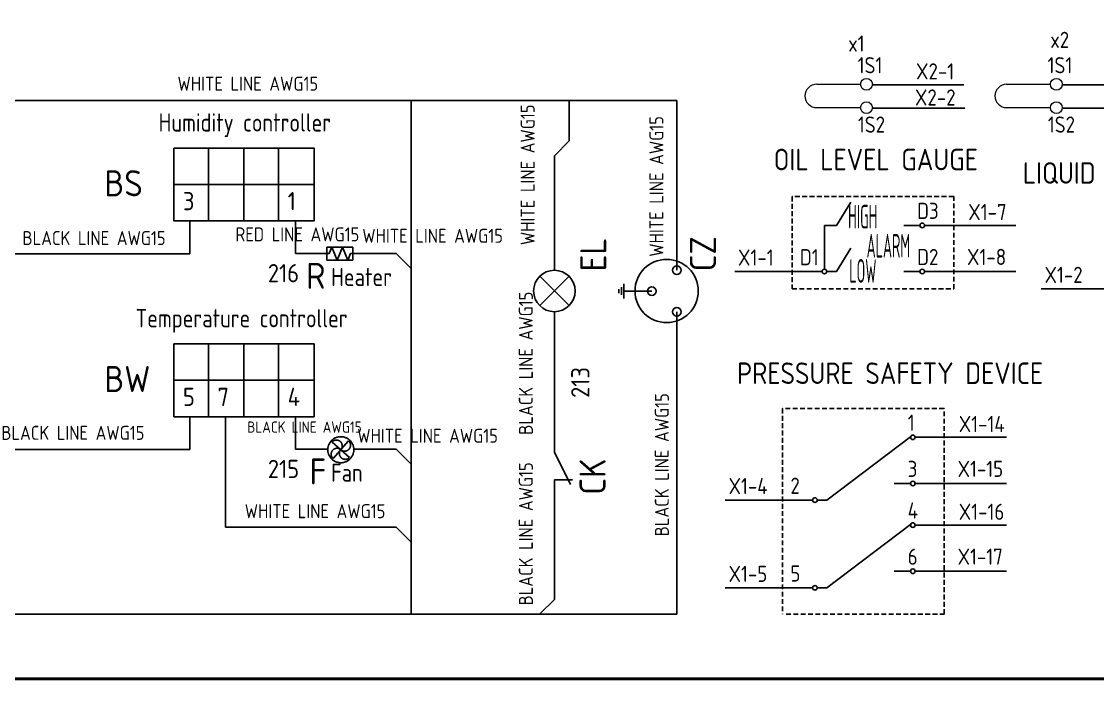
# Model space of a CAD drawing. Header units: millimetres. Extents: x 834 to 15818, y 1166 to 7882.
# Drawn here: x 2206 to 4933, y 1411 to 3081 of the extents above; entities that cross this region are included whole.
import ezdxf

# ---------------------------------------------------------------- set-up
doc = ezdxf.new("R2010")
doc.units = ezdxf.units.MM
doc.header["$LTSCALE"] = 13
doc.linetypes.add('CENTER', pattern=[50.8, 31.75, -6.35, 6.35, -6.35])
doc.linetypes.add('HIDDEN', pattern=[9.525, 6.35, -3.175])
doc.layers.get('0').update_dxf_attribs({"color": 1, "linetype": 'CENTER'})
for name, color, linetype in [('1', 4, 'Continuous'), ('2', 3, 'Continuous'), ('4', 2, 'HIDDEN'), ('TEXT', 7, 'Continuous')]:
    doc.layers.add(name, color=color, linetype=linetype)
for name, color, linetype, lineweight in [('2-0.13', 3, 'Continuous', 13), ('标注、文本', 3, 'Continuous', 25), ('铁心', 3, 'Continuous', 0)]:
    doc.layers.add(name, color=color, linetype=linetype, lineweight=lineweight)
doc.styles.add('ACISOTS', font='isocp.shx', dxfattribs={"height": 1, "bigfont": 'gbcbig.shx'})
doc.styles.get("Standard").update_dxf_attribs({"font": 'gbenor.shx', "bigfont": 'gbcbig.shx'})
doc.styles.add('WD_IEC', font='ISOCP2.shx', dxfattribs={"width": 0.9, "height": 4, "bigfont": 'gbcbig.shx'})

# ---------------------------------------------------------------- blocks, each defined once
blk = doc.blocks.new('FAN')
for p, q in [((12500.7, 18967.5), (12516.9, 18953.5)), ((12532.3, 18969.7), (12518.3, 18953.6)), ((12517, 18952), (12502.9, 18935.9)), ((12518.4, 18952.1), (12534.5, 18938.1))]:
    blk.add_line(p, q)
for radius in [25, 1]:
    blk.add_circle((12517.6, 18952.8), radius)
for centre, start, end in [((12509.2, 18960.2), 324.0995, 138.9808), ((12525, 18961.3), 234.0995, 48.9808), ((12510.3, 18944.4), 54.0994, 228.9808), ((12526.1, 18945.5), 144.0995, 318.9808)]:
    blk.add_arc(centre, 11.2, start, end)

msp = doc.modelspace()

# ---------------------------------------------------------------- linework, layer by layer
at = {"color": 0, "linetype": 'ByBlock'}
for p, q in [((1780.441, 2880.898), (3193.86, 2880.898)), ((3193.86, 2880.898), (3193.86, 1578.275)), ((2680.107, 2760.106), (2680.107, 2575.284)), ((2770.158, 2760.106), (2770.158, 2575.284)), ((2857.839, 2575.284), (2857.839, 2760.106)), ((3556.946, 2740.41), (3594.8, 2778.263)), ((3867.234, 2450.381), (3867.234, 2778.263)), ((3556.946, 2450.381), (3556.946, 2740.41)), ((2592.426, 2667.695), (2947.89, 2667.695)), ((2633.131, 2575.284), (2633.131, 2491.922)), ((2901.069, 2575.284), (2901.069, 2492.654)), ((2980.303, 2476.154), (2980.303, 2509.154)), ((2980.303, 2509.154), (3046.303, 2509.154)), ((2993.191, 2509.154), (2986.466, 2492.654)), ((2993.191, 2509.154), (3006.641, 2476.154)), ((3020.092, 2509.154), (3006.641, 2476.154)), ((3020.092, 2509.154), (3033.542, 2476.154)), ((3046.303, 2509.154), (3046.303, 2476.154)), ((1780.441, 2491.922), (2327.459, 2491.922)), ((2327.459, 2491.922), (2404.766, 2491.922)), ((2404.766, 2491.922), (2633.131, 2491.922)), ((2901.069, 2492.654), (2986.466, 2492.654)), ((2986.466, 2492.654), (2980.303, 2492.654)), ((3040.267, 2492.654), (3033.542, 2476.154)), ((3040.267, 2492.654), (3155.781, 2492.654)), ((3046.303, 2492.654), (3040.267, 2492.654)), ((3155.781, 2492.654), (3193.635, 2454.801)), ((3046.303, 2476.154), (2980.303, 2476.154)), ((3519.764, 2360.615), (3594.129, 2434.98)), ((3594.129, 2360.615), (3519.764, 2434.98)), ((3720.525, 2392.423), (3720.525, 2402.488)), ((3727.282, 2387.75), (3727.282, 2407.161)), ((3733.356, 2379.044), (3733.356, 2415.866)), ((3803.73, 2397.455), (3733.356, 2397.455)), ((3556.946, 1989.168), (3556.946, 2345.214)), ((3867.234, 1989.168), (3867.234, 2345.214)), ((2680.107, 2263.943), (2680.107, 2079.121)), ((2770.158, 2263.943), (2770.158, 2079.121)), ((2857.839, 2079.121), (2857.839, 2263.943)), ((2592.426, 2171.532), (2947.89, 2171.532)), ((2633.131, 2079.121), (2633.131, 1995.759)), ((2723.336, 2079.121), (2723.336, 1798.887)), ((2901.069, 2079.121), (2901.069, 1996.491)), ((2031.726, 1995.759), (2327.459, 1995.759)), ((2327.459, 1995.759), (2404.766, 1995.759)), ((2404.766, 1995.759), (2633.131, 1995.759)), ((2901.069, 1996.491), (2982.594, 1996.491)), ((3048.564, 1996.491), (3155.781, 1996.491)), ((3155.781, 1996.491), (3193.635, 1958.637)), ((3597.733, 1907.697), (3556.946, 1989.168)), ((3867.234, 1911.861), (3867.234, 1989.168)), ((3556.946, 1616.129), (3556.946, 1919.073)), ((3556.946, 1919.073), (3603.007, 1919.073)), ((3867.234, 1578.275), (3867.234, 1911.861)), ((2723.336, 1798.887), (2982.82, 1798.887)), ((2723.336, 1798.887), (3156.007, 1798.887)), ((3156.007, 1798.887), (3193.86, 1761.033)), ((3519.093, 1578.275), (3556.946, 1616.129))]:
    msp.add_line(p, q, dxfattribs=at)
for points in [[(2592.426, 2760.106), (2947.89, 2760.106), (2947.89, 2575.284), (2592.426, 2575.284)], [(2592.426, 2263.943), (2947.89, 2263.943), (2947.89, 2079.121), (2592.426, 2079.121)]]:
    msp.add_lwpolyline(points, close=True, dxfattribs=at)
for centre, radius in [((3841.421, 2397.798), 80.172), ((3867.234, 2450.381), 10.956), ((3556.946, 2397.798), 52.584), ((3803.73, 2397.455), 10.956), ((3867.234, 2345.214), 11.018)]:
    msp.add_circle(centre, radius, dxfattribs=at)
at = {"layer": '1', "const_width": 7.914}
msp.add_lwpolyline([(1422.069, 1414.536), (10105.029, 1414.536), (10105.029, 7655.413), (1422.069, 7655.413), (1422.069, 1414.536)], dxfattribs=at)
at = {"layer": '2', "color": 3, "ltscale": 0.15}
for p, q in [((4362.971, 2920.756), (4594.627, 2920.756)), ((4844.454, 2920.756), (5076.11, 2920.756)), ((4365.248, 2861.061), (4596.904, 2861.061)), ((4846.731, 2861.061), (5078.387, 2861.061)), ((4271.685, 2564.116), (4308.363, 2623.166)), ((4241.369, 2564.116), (4271.685, 2564.116)), ((4241.369, 2564.116), (4241.369, 2452.966)), ((4247.219, 2564.116), (4271.685, 2564.116)), ((4247.219, 2564.116), (4271.685, 2564.116)), ((4442.327, 2564.116), (4483.559, 2564.116)), ((4495.259, 2564.116), (4726.915, 2564.116)), ((4271.685, 2447.116), (4308.363, 2506.166)), ((4014.17, 2447.116), (4235.519, 2447.116)), ((4247.219, 2447.116), (4271.685, 2447.116)), ((4247.219, 2447.116), (4271.685, 2447.116)), ((4442.327, 2447.116), (4483.559, 2447.116)), ((4495.259, 2447.116), (4726.915, 2447.116)), ((4791.051, 2403.13), (5012.4, 2403.13)), ((4247.7, 1867.791), (4459.792, 2028.518)), ((4471.274, 2026.936), (4702.929, 2026.936)), ((4418.341, 1909.936), (4459.574, 1909.936)), ((4471.274, 1909.936), (4702.929, 1909.936)), ((3990.185, 1867.791), (4211.534, 1867.791)), ((4223.234, 1867.791), (4247.7, 1867.791)), ((4223.234, 1867.791), (4247.7, 1867.791)), ((4247.7, 1645.327), (4459.792, 1806.053)), ((4471.274, 1804.471), (4702.929, 1804.471)), ((4418.341, 1687.471), (4459.574, 1687.471)), ((4471.274, 1687.471), (4702.929, 1687.471)), ((3990.185, 1645.327), (4211.534, 1645.327)), ((4223.234, 1645.327), (4247.7, 1645.327)), ((4223.234, 1645.327), (4247.7, 1645.327))]:
    msp.add_line(p, q, dxfattribs=at)
for centre in [(4489.409, 2564.116), (4241.369, 2447.116), (4489.409, 2447.116), (4465.424, 2026.936), (4465.424, 1909.936), (4217.384, 1867.791), (4465.424, 1804.471), (4465.424, 1687.471), (4217.384, 1645.327)]:
    msp.add_circle(centre, 5.85, dxfattribs=at)
at = {"layer": '2-0.13'}
for centre in [(4347.923, 2921.818), (4829.406, 2921.818), (4347.923, 2862.505), (4829.406, 2862.505)]:
    msp.add_circle(centre, 14.963, dxfattribs=at)
at = {"layer": '4', "ltscale": 0.15}
for p, q in [((4568.969, 2637.087), (4159.469, 2637.087)), ((4159.469, 2637.087), (4159.469, 2403.087)), ((4568.969, 2403.087), (4568.969, 2637.087)), ((4159.469, 2403.087), (4568.969, 2403.087)), ((4544.984, 2099.907), (4135.484, 2099.907)), ((4135.484, 2099.907), (4135.484, 1578.871)), ((4544.984, 1578.871), (4544.984, 2099.907)), ((4144.209, 1578.871), (4544.984, 1578.871)), ((4144.209, 1578.871), (4544.984, 1578.871))]:
    msp.add_line(p, q, dxfattribs=at)
at = {"layer": '标注、文本', "color": 0}
for p, q in [((3193.86, 2880.898), (3867.234, 2880.898)), ((3594.8, 2778.263), (3594.8, 2880.898)), ((3867.234, 2778.263), (3867.234, 2880.898)), ((3867.234, 1578.275), (1993.873, 1578.275))]:
    msp.add_line(p, q, dxfattribs=at)
at = {"layer": '铁心'}
for p, q in [((4221.801, 2921.818), (4332.96, 2921.818)), ((4703.284, 2921.818), (4814.443, 2921.818)), ((4221.801, 2862.505), (4332.96, 2862.505)), ((4703.284, 2862.505), (4814.443, 2862.505))]:
    msp.add_line(p, q, dxfattribs=at)
for centre in [(4221.801, 2892.161), (4703.284, 2892.161)]:
    msp.add_arc(centre, 29.657, 90, 270, dxfattribs=at)

# ---------------------------------------------------------------- block references
at = {"color": 0, "linetype": 'ByBlock', "xscale": 1.32, "yscale": 1.32, "zscale": 1.32}
msp.add_blockref('FAN', (-13507.67, -23022.205), dxfattribs=at)

# ---------------------------------------------------------------- texts
at = {"color": 0, "linetype": 'ByBlock', "style": 'ACISOTS'}
for s, height, p in [('BS', 66, (2416.197, 2637.888)), ('3', 46.2, (2615.445, 2602.482)), ('1', 46.2, (2880.858, 2602.482)), ('216', 46.2, (2830.651, 2419.877)), ('R', 66, (2927.732, 2403.425)), ('BW', 66, (2416.197, 2141.724)), ('5', 46.2, (2615.445, 2106.318)), ('7', 46.2, (2703.126, 2106.318)), ('4', 46.2, (2880.858, 2106.318)), ('215', 46.2, (2830.651, 1923.714)), ('F', 66, (2936.312, 1907.262))]:
    msp.add_text(s, height=height, dxfattribs=at).set_placement(p)
for s, height, p in [('EL', 66, (3688.507, 2447.484)), ('CZ', 66, (3966.568, 2447.484)), ('213', 46.2, (3645.781, 2126.89)), ('CK', 66, (3686.721, 1881.461))]:
    msp.add_text(s, height=height, rotation=90, dxfattribs=at).set_placement(p)
at = {"color": 7, "attachment_point": 4}
for s, insert, char_height, width in [('WHITE LINE AWG15', (2601.666, 2923.205), 35.4816, 784.34144), ('BLACK LINE AWG15', (2208.684, 2531.886), 35.4816, 784.34144), ('RED LINE AWG15', (2748.373, 2541.253), 35.4816, 784.34144), ('WHITE LINE AWG15', (3070.039, 2537.588), 35.4816, 784.34144), ('BLACK LINE AWG15', (2155.028, 2038.188), 35.4816, 784.34144), ('BLACK LINE AWG15', (2778.425, 2052.854), 28.38528, 627.47315), ('WHITE LINE AWG15', (3057.279, 2030.74), 35.4816, 784.34144), ('WHITE LINE AWG15', (2772.091, 1839.683), 35.4816, 784.34144)]:
    msp.add_mtext(s, dxfattribs=dict(at, insert=insert, char_height=char_height, width=width))
at = {"color": 7, "char_height": 35.4816, "width": 784.34144, "attachment_point": 4, "rotation": 90}
for s, insert in [('WHITE LINE AWG15', (3489.23, 2514.084)), ('WHITE LINE AWG15', (3815.533, 2484.679)), ('BLACK LINE AWG15', (3484.6, 2033.349)), ('BLACK LINE AWG15', (3829.355, 1776.031)), ('BLACK LINE AWG15', (3484.6, 1600.82))]:
    msp.add_mtext(s, dxfattribs=dict(at, insert=insert))
at = {"layer": '2', "color": 3, "ltscale": 0.15}
for s, p in [('x2', (4814.073, 3013.918)), ('x1', (4301.87, 3004.529)), ('X2-1', (4473.669, 2933.983)), ('X2-2', (4470.933, 2867.827)), ('X1-7', (4605.957, 2577.342)), ('X1-1', (4022.402, 2462.148)), ('X1-8', (4602.905, 2463.685)), ('X1-2', (4799.283, 2418.162)), ('X1-14', (4581.972, 2040.163)), ('X1-15', (4578.92, 1926.505)), ('X1-4', (3998.417, 1882.824)), ('X1-16', (4581.972, 1817.698)), ('X1-17', (4578.92, 1704.04)), ('X1-5', (3998.417, 1660.359))]:
    msp.add_text(s, height=40.95, dxfattribs=at).set_placement(p)
at = {"layer": '2', "ltscale": 0.15}
for s, height, p in [('1S1', 40.95, (4325.586, 2949.605)), ('1S1', 40.95, (4807.069, 2949.605)), ('1S2', 40.95, (4326.214, 2799.194)), ('1S2', 40.95, (4807.696, 2799.194)), (' OIL LEVEL GAUGE', 54.6, (4083.134, 2703.737)), (' LIQUID TEMPERATURE INDICATOR 1', 54.6, (4714.69, 2669.682)), ('D3', 40.95, (4476.411, 2580.496)), ('D1', 40.95, (4179.209, 2462.983)), ('D2', 40.95, (4476.411, 2463.496)), ('PRESSURE SAFETY DEVICE', 54.6, (4019.916, 2162.077)), ('1', 40.95, (4452.425, 2043.316)), ('3', 40.95, (4452.425, 1926.316)), ('2', 40.95, (4155.224, 1883.659)), ('4', 40.95, (4452.425, 1820.851)), ('6', 40.95, (4452.425, 1703.851)), ('5', 40.95, (4155.224, 1661.194))]:
    msp.add_text(s, height=height, dxfattribs=at).set_placement(p)
at = {"layer": '2', "ltscale": 0.15, "width": 0.5}
for s, p in [('HIGH', (4301.344, 2556.164)), ('ALARM', (4348.323, 2482.539)), ('LOW', (4304.551, 2418.622))]:
    msp.add_text(s, height=60, dxfattribs=at).set_placement(p)
at = {"layer": 'TEXT', "color": 0, "linetype": 'ByBlock', "style": 'WD_IEC', "width": 0.9}
for s, p in [('Humidity controller', (2553.77, 2801.877)), ('Heater', (2990.995, 2410.333)), ('Temperature controller', (2495.426, 2305.713)), ('Fan', (2990.995, 1914.17))]:
    msp.add_text(s, height=46.2, dxfattribs=at).set_placement(p)

doc.saveas('drawing.dxf')
